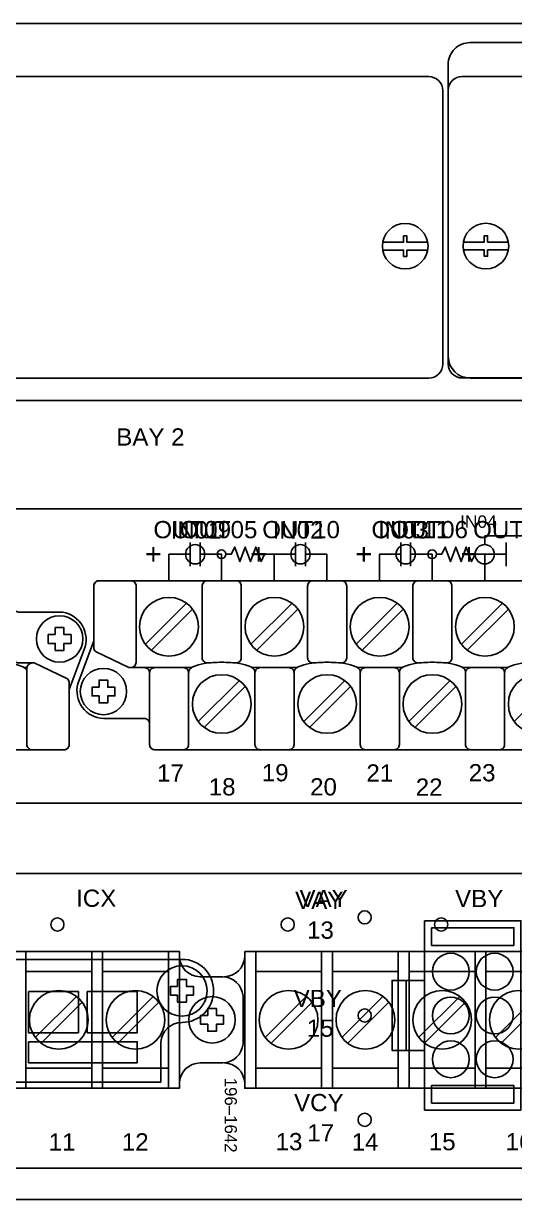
# Model space of a CAD drawing. Extents: x 1 to 47.7, y 0.3 to 34.2.
# Drawn here: x 32.54 to 35.34, y 10.35 to 17.05 of the extents above; entities that cross this region are included whole.
import ezdxf

# ---------------------------------------------------------------- set-up
doc = ezdxf.new("R2010")
doc.units = 0
doc.header["$MEASUREMENT"] = 0
for name, color, linetype in [('1_1__1__SCREW_TERMINAL', 7, 'CONTINUOUS'), ('1_2__2__CONNECTORIZED', 7, 'CONTINUOUS'), ('2_1__6___4__10-100BASE-T_C', 7, 'CONTINUOUS'), ('2_2__7___4__100BASE-FX_CON', 7, 'CONTINUOUS'), ('2_3__8___2__10-100BASE-T__', 7, 'CONTINUOUS'), ('2_4__9___2__100-1000BASE__', 7, 'CONTINUOUS'), ('4_1__2___8__OPTOISO_IND_LS', 7, 'CONTINUOUS'), ('4_2__7___8__OPTOISO_IND_LS', 7, 'CONTINUOUS'), ('4_3__4___24__OPTOISO_LS_IN', 7, 'CONTINUOUS'), ('4_4__D___24__OPTOISO_LS_IN', 7, 'CONTINUOUS'), ('4_5__8___8__OPTOISO_IND_LS', 7, 'CONTINUOUS'), ('5_0______DWG_', 7, 'CONTINUOUS')]:
    doc.layers.add(name, color=color, linetype=linetype)
doc.styles.add('ARIAL', font='arial.ttf')

msp = doc.modelspace()

# ---------------------------------------------------------------- linework, layer by layer
at = {"layer": '1_1__1__SCREW_TERMINAL'}
for points in [[(30.7453, 11.7603), (33.4329, 11.7603), (33.4329, 10.9803), (30.7453, 10.9803)], [(33.8054, 11.7603), (36.493, 11.7603), (36.493, 10.9803), (33.8054, 10.9803)], [(33.5943, 11.3951), (33.5943, 11.4354), (33.6442, 11.4354), (33.6442, 11.3951), (33.6843, 11.3951), (33.6843, 11.3451), (33.6442, 11.3451), (33.6442, 11.3052), (33.5943, 11.3052), (33.5943, 11.3451), (33.5541, 11.3451), (33.5541, 11.3951)]]:
    msp.add_lwpolyline(points, close=True, dxfattribs=at)
for points in [[(32.558, 11.7603), (32.558, 10.9803)], [(32.933, 11.7603), (32.933, 10.9803)], [(32.9953, 11.7603), (32.9953, 10.9803)], [(33.3703, 11.7603), (33.3703, 10.9803)], [(33.868, 11.7603), (33.868, 10.9803)], [(34.243, 11.7603), (34.243, 10.9803)], [(34.3055, 11.7603), (34.3055, 10.9803)], [(34.6805, 11.7603), (34.6805, 10.9803)], [(34.743, 11.7603), (34.743, 10.9803)], [(35.118, 11.7603), (35.118, 10.9803)], [(35.1805, 11.7603), (35.1805, 10.9803)], [(32.558, 11.6452), (32.933, 11.6452)], [(32.9953, 11.6452), (33.3703, 11.6452)], [(33.868, 11.6452), (34.243, 11.6452)], [(34.3055, 11.6452), (34.6805, 11.6452)], [(34.743, 11.6452), (35.118, 11.6452)], [(35.1805, 11.6452), (35.5555, 11.6452)], [(32.8458, 11.5043), (32.6116, 11.2701)], [(33.2833, 11.5043), (33.0491, 11.2701)], [(34.1559, 11.5043), (33.9217, 11.2701)], [(34.5934, 11.5043), (34.3593, 11.2701)], [(35.0308, 11.5043), (34.7966, 11.2701)], [(35.4683, 11.5043), (35.2342, 11.2701)], [(32.8792, 11.4708), (32.645, 11.2367)], [(33.3167, 11.4708), (33.0825, 11.2367)], [(34.1893, 11.4708), (33.9552, 11.2367)], [(34.6269, 11.4708), (34.3927, 11.2367)], [(35.0642, 11.4708), (34.8301, 11.2367)], [(35.5018, 11.4708), (35.2676, 11.2367)], [(32.933, 11.0954), (32.558, 11.0954)], [(33.3703, 11.0954), (32.9953, 11.0954)], [(34.243, 11.0954), (33.868, 11.0954)], [(34.6805, 11.0954), (34.3055, 11.0954)], [(35.118, 11.0954), (34.743, 11.0954)], [(35.5555, 11.0954), (35.1805, 11.0954)]]:
    msp.add_lwpolyline(points, dxfattribs=at)
for points in [[(33.4331, 11.0084, -0.403969), (33.551, 11.1243), (33.6812, 11.1243, 0.374201), (33.7958, 11.2331), (33.7958, 11.5075, 0.374201), (33.6812, 11.6163), (33.551, 11.6163, -0.403969), (33.4331, 11.7322)], [(33.6874, 11.6163, 0.403969), (33.8054, 11.7322)], [(33.8054, 11.0084, 0.403969), (33.6874, 11.1243)]]:
    msp.add_lwpolyline(points, format="xyb", dxfattribs=at)
for centre, radius in [((34.0502, 11.9142), 0.0375), ((34.9252, 11.9142), 0.0375), ((32.7454, 11.3705), 0.1673), ((33.1829, 11.3705), 0.1673), ((33.6192, 11.3703), 0.1324), ((34.0555, 11.3705), 0.1673), ((34.4931, 11.3705), 0.1673), ((34.9304, 11.3705), 0.1673), ((35.368, 11.3705), 0.1673)]:
    msp.add_circle(centre, radius, dxfattribs=at)
at = {"layer": '1_2__2__CONNECTORIZED'}
for points in [[(34.8301, 11.9353), (35.3799, 11.9353), (35.3799, 10.8553), (34.8301, 10.8553)], [(34.87, 11.8952), (35.34, 11.8952), (35.34, 11.7953), (34.87, 11.7953)], [(33.4229, 11.5605), (33.4229, 11.6004), (33.4729, 11.6004), (33.4729, 11.5605), (33.513, 11.5605), (33.513, 11.5102), (33.4729, 11.5102), (33.4729, 11.4702), (33.4229, 11.4702), (33.4229, 11.5102), (33.3828, 11.5102), (33.3828, 11.5605), (33.4229, 11.5605)], [(32.5729, 11.5318), (32.8579, 11.5318), (32.8579, 11.2968), (32.5729, 11.2968)], [(32.9079, 11.5318), (33.1929, 11.5318), (33.1929, 11.2968), (32.9079, 11.2968)], [(32.5729, 11.2452), (33.1929, 11.2452), (33.1929, 11.1252), (32.5729, 11.1252)], [(34.87, 10.9953), (35.34, 10.9953), (35.34, 10.8952), (34.87, 10.8952)]]:
    msp.add_lwpolyline(points, close=True, dxfattribs=at)
msp.add_lwpolyline([(30.738, 11.3753, 1), (30.738, 11.0153), (33.328, 11.0151), (33.328, 11.2414, -0.405199), (33.4479, 11.3553, 0.999995), (33.4479, 11.7154), (30.858, 11.7152), (30.858, 11.4892, -0.399232)], format="xyb", close=True, dxfattribs=at)
for points in [[(34.8301, 11.5953), (34.6451, 11.5953), (34.6451, 11.1953), (34.8301, 11.1953)], [(34.725, 11.5953), (34.725, 11.1953)]]:
    msp.add_lwpolyline(points, dxfattribs=at)
for centre, radius in [((34.489, 11.9549), 0.0375), ((34.9799, 11.6452), 0.1051), ((35.2299, 11.6452), 0.1051), ((33.4479, 11.5353), 0.1433), ((34.9799, 11.3951), 0.1051), ((35.2299, 11.3951), 0.1051), ((34.489, 11.3953), 0.0375), ((34.9799, 11.1452), 0.1051), ((35.2299, 11.1452), 0.1051), ((34.489, 10.7998), 0.0375)]:
    msp.add_circle(centre, radius, dxfattribs=at)
at = {"layer": '2_1__6___4__10-100BASE-T_C'}
msp.add_lwpolyline([(35.0446, 16.7524), (39.5346, 16.7524, -0.414214), (39.6146, 16.6724), (39.6146, 15.1124, -0.414214), (39.5346, 15.0324), (35.0446, 15.0324, -0.414214), (34.9646, 15.1124), (34.9646, 16.6724, -0.414214)], format="xyb", close=True, dxfattribs=at)
at = {"layer": '2_2__7___4__100BASE-FX_CON'}
msp.add_lwpolyline([(35.0446, 16.7524), (39.5346, 16.7524, -0.414214), (39.6146, 16.6724), (39.6146, 15.1124, -0.414214), (39.5346, 15.0324), (35.0446, 15.0324, -0.414214), (34.9646, 15.1124), (34.9646, 16.6724, -0.414214)], format="xyb", close=True, dxfattribs=at)
at = {"layer": '2_3__8___2__10-100BASE-T__'}
msp.add_lwpolyline([(35.0446, 16.7524), (39.5346, 16.7524, -0.414214), (39.6146, 16.6724), (39.6146, 15.1124, -0.414214), (39.5346, 15.0324), (35.0446, 15.0324, -0.414214), (34.9646, 15.1124), (34.9646, 16.6724, -0.414214)], format="xyb", close=True, dxfattribs=at)
at = {"layer": '2_4__9___2__100-1000BASE__'}
msp.add_lwpolyline([(35.0901, 16.9456), (39.4895, 16.9456, -0.414444), (39.6144, 16.8207), (39.6144, 15.1564, -0.413495), (39.4892, 15.0318), (35.0904, 15.0318, -0.413496), (34.9652, 15.1564), (34.9652, 16.8207, -0.414444)], format="xyb", close=True, dxfattribs=at)
for points in [[(35.0517, 15.8075), (35.1703, 15.8075), (35.1703, 15.8438), (35.1893, 15.8438), (35.1893, 15.8075), (35.3079, 15.8075)], [(35.0517, 15.7632), (35.1703, 15.7632), (35.1703, 15.7268), (35.1893, 15.7268), (35.1893, 15.7632), (35.3079, 15.7632)]]:
    msp.add_lwpolyline(points, dxfattribs=at)
msp.add_circle((35.1798, 15.7853), 0.13, dxfattribs=at)
at = {"layer": '4_1__2___8__OPTOISO_IND_LS'}
for points in [[(33.4953, 14.094), (33.4953, 13.959)], [(33.551, 14.094), (33.551, 13.959)], [(34.0953, 14.094), (34.0953, 13.959)], [(34.151, 14.094), (34.151, 13.959)], [(34.6953, 14.094), (34.6953, 13.959)], [(34.751, 14.094), (34.751, 13.959)], [(35.2953, 14.094), (35.2953, 13.959)], [(33.4953, 14.0265), (33.3732, 14.0265), (33.3732, 13.8753)], [(33.551, 14.0265), (33.6732, 14.0265), (33.6732, 13.8753)], [(34.0953, 14.0265), (33.9732, 14.0265), (33.9732, 13.8753)], [(34.151, 14.0265), (34.2732, 14.0265), (34.2732, 13.8753)], [(34.6953, 14.0265), (34.5732, 14.0265), (34.5732, 13.8753)], [(34.751, 14.0265), (34.8732, 14.0265), (34.8732, 13.8753)], [(35.2953, 14.0265), (35.1732, 14.0265), (35.1732, 13.8753)]]:
    msp.add_lwpolyline(points, dxfattribs=at)
at = {"layer": '4_2__7___8__OPTOISO_IND_LS'}
for points in [[(33.4953, 14.094), (33.4953, 13.959)], [(33.551, 14.094), (33.551, 13.959)], [(34.0953, 14.094), (34.0953, 13.959)], [(34.151, 14.094), (34.151, 13.959)], [(34.6953, 14.094), (34.6953, 13.959)], [(34.751, 14.094), (34.751, 13.959)], [(35.2953, 14.094), (35.2953, 13.959)], [(33.4953, 14.0265), (33.3732, 14.0265), (33.3732, 13.8753)], [(33.551, 14.0265), (33.6732, 14.0265), (33.6732, 13.8753)], [(34.0953, 14.0265), (33.9732, 14.0265), (33.9732, 13.8753)], [(34.151, 14.0265), (34.2732, 14.0265), (34.2732, 13.8753)], [(34.6953, 14.0265), (34.5732, 14.0265), (34.5732, 13.8753)], [(34.751, 14.0265), (34.8732, 14.0265), (34.8732, 13.8753)], [(35.2953, 14.0265), (35.1732, 14.0265), (35.1732, 13.8753)]]:
    msp.add_lwpolyline(points, dxfattribs=at)
at = {"layer": '4_3__4___24__OPTOISO_LS_IN'}
for points in [[(35.1732, 14.0815), (35.1732, 14.1315), (35.4482, 14.1315)], [(33.4681, 14.0265), (33.3732, 14.0265), (33.3732, 13.8753)], [(33.5781, 14.0265), (33.6732, 14.0265), (33.6732, 13.8753)], [(34.0681, 14.0265), (33.9732, 14.0265), (33.9732, 13.8753)], [(34.1781, 14.0265), (34.2732, 14.0265), (34.2732, 13.8753)], [(34.6681, 14.0265), (34.5732, 14.0265), (34.5732, 13.8753)], [(34.7781, 14.0265), (34.8732, 14.0265), (34.8732, 13.8753)], [(35.1732, 13.9715), (35.1732, 13.8753)]]:
    msp.add_lwpolyline(points, dxfattribs=at)
for centre in [(33.5231, 14.0265), (34.1231, 14.0265), (34.7231, 14.0265), (35.1732, 14.0265)]:
    msp.add_circle(centre, 0.055, dxfattribs=at)
at = {"layer": '4_4__D___24__OPTOISO_LS_IN'}
for points in [[(35.1732, 14.0815), (35.1732, 14.1315), (35.4482, 14.1315)], [(33.4681, 14.0265), (33.3732, 14.0265), (33.3732, 13.8753)], [(33.5781, 14.0265), (33.6732, 14.0265), (33.6732, 13.8753)], [(34.0681, 14.0265), (33.9732, 14.0265), (33.9732, 13.8753)], [(34.1781, 14.0265), (34.2732, 14.0265), (34.2732, 13.8753)], [(34.6681, 14.0265), (34.5732, 14.0265), (34.5732, 13.8753)], [(34.7781, 14.0265), (34.8732, 14.0265), (34.8732, 13.8753)], [(35.1732, 13.9715), (35.1732, 13.8753)]]:
    msp.add_lwpolyline(points, dxfattribs=at)
for centre in [(33.5231, 14.0265), (34.1231, 14.0265), (34.7231, 14.0265), (35.1732, 14.0265)]:
    msp.add_circle(centre, 0.055, dxfattribs=at)
at = {"layer": '4_5__8___8__OPTOISO_IND_LS'}
for points in [[(33.4953, 14.0265), (33.3732, 14.0265), (33.3732, 13.8753)], [(33.4953, 14.0865), (33.4953, 13.9665)], [(33.551, 14.0865), (33.551, 13.9665)], [(33.551, 14.0265), (33.6482, 14.0265)], [(33.6982, 14.0265), (33.7281, 14.0265), (33.7481, 14.0677), (33.7781, 13.9852), (33.8081, 14.0677), (33.8382, 13.9852), (33.8682, 14.0677), (33.8982, 13.9852), (33.9182, 14.0265), (33.9732, 14.0265), (33.9732, 13.8753)], [(34.6954, 14.0265), (34.5732, 14.0265), (34.5732, 13.8753)], [(34.6954, 14.0865), (34.6954, 13.9665)], [(34.751, 14.0865), (34.751, 13.9665)], [(34.751, 14.0265), (34.8482, 14.0265)], [(34.8982, 14.0265), (34.9281, 14.0265), (34.9481, 14.0677), (34.9782, 13.9852), (35.0082, 14.0677), (35.0382, 13.9852), (35.0682, 14.0677), (35.0982, 13.9852), (35.1182, 14.0265), (35.1732, 14.0265), (35.1732, 13.8753)], [(33.6732, 13.8753), (33.6732, 14.0015)], [(34.8732, 13.8753), (34.8732, 14.0015)]]:
    msp.add_lwpolyline(points, dxfattribs=at)
for centre in [(33.6732, 14.0265), (34.8732, 14.0265)]:
    msp.add_circle(centre, 0.025, dxfattribs=at)
at = {"layer": '5_0______DWG_'}
for points in [[(44.14, 17.0547), (27.11, 17.0547, 0.414214), (27, 16.9447), (27, 15.0147, 0.414214), (27.11, 14.9047), (44.14, 14.9047, 0.414214), (44.25, 15.0147), (44.25, 16.9447, 0.414214), (44.14, 17.0547)], [(27.763, 12.9412, 0.414213), (27.793, 12.9112), (32.7748, 12.9111, 0.414214), (32.8048, 12.9411), (32.8048, 13.2542), (32.8957, 13.4989, 0.480048), (32.7507, 13.6971), (32.5165, 13.6971, -0.414214), (32.4865, 13.7271), (32.4865, 13.8453, 0.414212), (32.4565, 13.8753), (32.4565, 13.8753), (27.4754, 13.8754, 0.414215), (27.4454, 13.8454), (27.4455, 13.5325), (27.3546, 13.2877, 0.47859), (27.4996, 13.0892), (27.733, 13.0892, -0.414214), (27.763, 13.0592)], [(33.263, 12.9412, 0.414213), (33.293, 12.9112), (38.2748, 12.9111, 0.414214), (38.3048, 12.9411), (38.3048, 13.2542), (38.3957, 13.4989, 0.480048), (38.2507, 13.6971), (38.0165, 13.6971, -0.414214), (37.9865, 13.7271), (37.9865, 13.8453, 0.414212), (37.9565, 13.8753), (37.9565, 13.8753), (32.9754, 13.8754, 0.414215), (32.9454, 13.8454), (32.9455, 13.5325), (32.8546, 13.2877, 0.47859), (32.9996, 13.0892), (33.233, 13.0892, -0.414214), (33.263, 13.0592)], [(33.5023, 13.3799), (33.1442, 13.3799), (32.9583, 13.4697, -0.241986), (32.9454, 13.4896), (32.9454, 13.8453, -0.422157), (32.9721, 13.8752), (33.1564, 13.8753, -0.414214), (33.1864, 13.8453), (33.1864, 13.4082, -0.390527), (33.1564, 13.3799)], [(33.6007, 13.4066), (33.5928, 13.4066, -0.414214), (33.5628, 13.4366), (33.5628, 13.8453, -0.414214), (33.5928, 13.8753), (33.7557, 13.8753, -0.414214), (33.7857, 13.8453), (33.7857, 13.4366, -0.414214), (33.7557, 13.4066), (33.7488, 13.4066)], [(34.2015, 13.4066), (34.1936, 13.4066, -0.414214), (34.1636, 13.4366), (34.1636, 13.8453, -0.414214), (34.1936, 13.8753), (34.3564, 13.8753, -0.414214), (34.3864, 13.8453), (34.3864, 13.4366, -0.414214), (34.3564, 13.4066), (34.3496, 13.4066)], [(34.8015, 13.4066), (34.7936, 13.4066, -0.414214), (34.7636, 13.4366), (34.7636, 13.8453, -0.414214), (34.7936, 13.8753), (34.9564, 13.8753, -0.414214), (34.9864, 13.8453), (34.9864, 13.4366, -0.414214), (34.9564, 13.4066), (34.9496, 13.4066)], [(32.5938, 13.4065), (32.5165, 13.4064, -0.414214), (32.4865, 13.4364)], [(32.5638, 13.3584, 0.127742), (32.556, 13.3738, 0.081668), (32.5404, 13.384, 0.0591), (32.4767, 13.4033, 0.034646), (32.3752, 13.4104, 0.03436), (32.2745, 13.4033, 0.0591), (32.2108, 13.384, 0.081668), (32.1951, 13.3738, 0.191033), (32.1866, 13.3499)], [(33.233, 13.3799, -0.414214), (33.263, 13.3499)], [(33.4558, 13.3799, -0.414214), (33.4858, 13.3499), (33.4858, 12.9412, -0.414214), (33.4558, 12.9112), (33.293, 12.9112, -0.414214), (33.263, 12.9412), (33.263, 13.3499, -0.414214), (33.293, 13.3799)], [(33.8637, 13.3499, 0.191033), (33.8552, 13.3738, 0.081668), (33.8396, 13.384, 0.0591), (33.7759, 13.4033, 0.034646), (33.6744, 13.4104, 0.03436), (33.5737, 13.4033, 0.0591), (33.51, 13.384, 0.081668), (33.4943, 13.3738, 0.191033), (33.4858, 13.3499)], [(34.0566, 13.3799, -0.414214), (34.0866, 13.3499), (34.0866, 12.9412, -0.414214), (34.0566, 12.9112), (33.8937, 12.9112, -0.414214), (33.8637, 12.9412), (33.8637, 13.3499, -0.414214), (33.8937, 13.3799)], [(34.4645, 13.3499, 0.191033), (34.456, 13.3738, 0.081668), (34.4403, 13.384, 0.0591), (34.3766, 13.4033, 0.034646), (34.2751, 13.4104, 0.03436), (34.1744, 13.4033, 0.0591), (34.1107, 13.384, 0.081668), (34.0951, 13.3738, 0.191033), (34.0866, 13.3499)], [(34.6566, 13.3799, -0.414214), (34.6866, 13.3499), (34.6866, 12.9412, -0.414214), (34.6566, 12.9112), (34.4937, 12.9112, -0.414214), (34.4637, 12.9412), (34.4637, 13.3499, -0.414214), (34.4937, 13.3799)], [(35.0645, 13.3499, 0.191033), (35.056, 13.3738, 0.081668), (35.0404, 13.384, 0.0591), (34.9766, 13.4033, 0.034646), (34.8751, 13.4104, 0.03436), (34.7744, 13.4033, 0.0591), (34.7107, 13.384, 0.081668), (34.6951, 13.3738, 0.191033), (34.6866, 13.3499)], [(35.2566, 13.3799, -0.414214), (35.2866, 13.3499), (35.2866, 12.9412, -0.414214), (35.2566, 12.9112), (35.0937, 12.9112, -0.414214), (35.0637, 12.9412), (35.0637, 13.3499, -0.414214), (35.0937, 13.3799)], [(35.6645, 13.3499, 0.191033), (35.656, 13.3738, 0.081668), (35.6404, 13.384, 0.0591), (35.5767, 13.4033, 0.034646), (35.4751, 13.4104, 0.03436), (35.3744, 13.4033, 0.0591), (35.3107, 13.384, 0.081668), (35.2951, 13.3738, 0.191033), (35.2866, 13.3499)], [(40.0055, 10.9775), (40.0055, 10.5744, -0.414214), (39.9555, 10.5245), (27.2942, 10.5245, -0.414214), (27.2442, 10.5744), (27.2442, 12.1545, -0.414214), (27.2942, 12.2045), (39.9555, 12.2045, -0.414214), (40.0055, 12.1545), (40.0055, 11.1826)]]:
    msp.add_lwpolyline(points, format="xyb", dxfattribs=at)
for points in [[(31.7148, 16.7518), (34.8548, 16.7518, -0.414214), (34.9348, 16.6718), (34.9348, 15.1118, -0.414214), (34.8548, 15.0318), (31.7148, 15.0318, -0.414214), (31.6348, 15.1118), (31.6348, 16.6718, -0.414214)], [(44.25, 10.4347), (44.25, 14.8147, 0.414214), (44.16, 14.9047), (27.09, 14.9047, 0.414214), (27, 14.8147), (27, 10.4347, 0.381966), (27.08, 10.3453), (44.17, 10.3453, 0.381966)], [(27.2942, 14.2863), (43.9545, 14.2863, -0.468367), (44.0044, 14.2263), (44.0044, 12.6563, -0.414132), (43.9545, 12.6063), (27.2942, 12.6063, -0.414214), (27.2442, 12.6563), (27.2442, 14.2363, -0.414287)], [(32.7781, 12.9113), (32.5938, 12.9111, -0.414214), (32.5638, 12.9411), (32.5638, 13.3782, -0.390527), (32.5938, 13.4065), (32.606, 13.4065), (32.7919, 13.3168, -0.241514), (32.8048, 13.2968), (32.8048, 12.9411, -0.422157)]]:
    msp.add_lwpolyline(points, format="xyb", close=True, dxfattribs=at)
for points in [[(34.5919, 15.8064), (34.7105, 15.8064), (34.7105, 15.8427), (34.7295, 15.8427), (34.7295, 15.8064), (34.8481, 15.8064)], [(34.5919, 15.7621), (34.7105, 15.7621), (34.7105, 15.7257), (34.7295, 15.7257), (34.7295, 15.7621), (34.8481, 15.7621)], [(33.4741, 13.747), (33.2399, 13.5128)], [(33.5075, 13.7135), (33.2733, 13.4794)], [(34.0748, 13.747), (33.8407, 13.5128)], [(34.1083, 13.7135), (33.8741, 13.4794)], [(34.6749, 13.747), (34.4407, 13.5128)], [(34.7083, 13.7135), (34.4741, 13.4794)], [(35.2749, 13.747), (35.0407, 13.5128)], [(35.3083, 13.7135), (35.0741, 13.4794)], [(32.5641, 13.3806), (32.547, 13.3806)], [(34.1031, 13.3799), (33.8472, 13.3799)], [(34.448, 13.3799), (34.7031, 13.3799)], [(35.048, 13.3799), (35.3031, 13.3799)], [(33.7747, 13.306), (33.5406, 13.0718)], [(34.3755, 13.306), (34.1413, 13.0718)], [(34.9755, 13.306), (34.7413, 13.0718)], [(35.5755, 13.306), (35.3413, 13.0718)], [(33.8082, 13.2725), (33.574, 13.0384)], [(34.4089, 13.2725), (34.1747, 13.0384)], [(35.0089, 13.2725), (34.7748, 13.0384)]]:
    msp.add_lwpolyline(points, dxfattribs=at)
for points in [[(32.7253, 13.5682), (32.7253, 13.6085), (32.7752, 13.6085), (32.7752, 13.5682), (32.8153, 13.5682), (32.8153, 13.5183), (32.7752, 13.5183), (32.7752, 13.4783), (32.7253, 13.4783), (32.7253, 13.5183), (32.6851, 13.5183), (32.6851, 13.5682)], [(32.975, 13.2681), (32.975, 13.3084), (33.025, 13.3084), (33.025, 13.2681), (33.0651, 13.2681), (33.0651, 13.2181), (33.025, 13.2181), (33.025, 13.1782), (32.975, 13.1782), (32.975, 13.2181), (32.9349, 13.2181), (32.9349, 13.2681)]]:
    msp.add_lwpolyline(points, close=True, dxfattribs=at)
for centre, radius in [((34.72, 15.7842), 0.13), ((33.3737, 13.6132), 0.1673), ((33.9745, 13.6132), 0.1673), ((34.5745, 13.6132), 0.1673), ((35.1745, 13.6132), 0.1673), ((32.7502, 13.5434), 0.1324), ((33, 13.2433), 0.1324), ((33.6744, 13.1722), 0.1673), ((34.2751, 13.1722), 0.1673), ((34.8751, 13.1722), 0.1673), ((35.4751, 13.1722), 0.1673), ((32.7377, 11.9142), 0.0375)]:
    msp.add_circle(centre, radius, dxfattribs=at)

# ---------------------------------------------------------------- texts
at = {"layer": '1_1__1__SCREW_TERMINAL', "style": 'ARIAL'}
for s, p in [('VAY', (34.1178, 12.0134)), ('VBY', (35.0044, 12.0134)), ('13', (33.9814, 10.6262)), ('14', (34.4151, 10.6247)), ('15', (34.8547, 10.6262)), ('16', (35.2923, 10.6262))]:
    msp.add_text(s, height=0.09833, dxfattribs=at).set_placement(p)
at = {"layer": '1_2__2__CONNECTORIZED', "style": 'ARIAL'}
for s, p in [('VAY', (34.0927, 12.0026)), ('13', (34.1606, 11.8332)), ('VBY', (34.0845, 11.443)), ('15', (34.159, 11.2736)), ('VCY', (34.0866, 10.8491)), ('17', (34.1619, 10.6765))]:
    msp.add_text(s, height=0.09833, dxfattribs=at).set_placement(p)
msp.add_text('196–1642', height=0.06883, rotation=270, dxfattribs=at).set_placement((33.6918, 11.0403))
at = {"layer": '4_1__2___8__OPTOISO_IND_LS', "style": 'ARIAL'}
for s, p in [('OUT09', (33.2849, 14.1181)), ('OUT10', (33.9053, 14.1181)), ('OUT11', (34.5275, 14.1181)), ('OUT12', (35.1073, 14.1181))]:
    msp.add_text(s, height=0.09833, dxfattribs=at).set_placement(p)
at = {"layer": '4_2__7___8__OPTOISO_IND_LS', "style": 'ARIAL'}
for s, height, p in [('OUT09', 0.09833, (33.2849, 14.1181)), ('OUT10', 0.09833, (33.9053, 14.1181)), ('OUT11', 0.09833, (34.5275, 14.1181)), ('OUT12', 0.09833, (35.1073, 14.1181)), ('+', 0.118, (33.2362, 13.9697)), ('+', 0.118, (33.8362, 13.9697)), ('+', 0.118, (34.4362, 13.9697)), ('+', 0.118, (35.0362, 13.9697))]:
    msp.add_text(s, height=height, dxfattribs=at).set_placement(p)
at = {"layer": '4_3__4___24__OPTOISO_LS_IN', "style": 'ARIAL'}
for s, height, p in [('IN04', 0.0708, (35.0328, 14.1774)), ('IN01', 0.09833, (33.3832, 14.1165)), ('IN02', 0.09833, (33.9643, 14.1165)), ('IN03', 0.09833, (34.5652, 14.1165))]:
    msp.add_text(s, height=height, dxfattribs=at).set_placement(p)
at = {"layer": '4_4__D___24__OPTOISO_LS_IN', "style": 'ARIAL'}
for s, height, p in [('IN04', 0.0708, (35.0328, 14.1774)), ('IN01', 0.09833, (33.3832, 14.1165)), ('IN02', 0.09833, (33.9643, 14.1165)), ('IN03', 0.09833, (34.5652, 14.1165))]:
    msp.add_text(s, height=height, dxfattribs=at).set_placement(p)
at = {"layer": '4_5__8___8__OPTOISO_IND_LS', "style": 'ARIAL'}
for s, p in [('OUT05', (33.4349, 14.1181)), ('OUT06', (34.6349, 14.1181))]:
    msp.add_text(s, height=0.09833, dxfattribs=at).set_placement(p)
at = {"layer": '5_0______DWG_', "style": 'ARIAL'}
for s, p in [('BAY 2', (33.0732, 14.6467)), ('17', (33.3056, 12.7295)), ('19', (33.9026, 12.7311)), ('21', (34.4989, 12.7295)), ('23', (35.0819, 12.7311)), ('18', (33.6003, 12.6506)), ('20', (34.178, 12.6506)), ('22', (34.7801, 12.649)), ('ICX', (32.8443, 12.015)), ('11', (32.6877, 10.6247)), ('12', (33.105, 10.6247))]:
    msp.add_text(s, height=0.09833, dxfattribs=at).set_placement(p)

doc.saveas('drawing.dxf')
